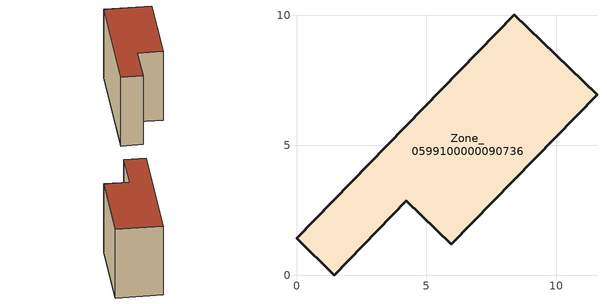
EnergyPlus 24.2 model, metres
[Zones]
Zone_0599100000090736
 floor ground (C_G): 4.23,2.86 1.46,0 0,1.42 8.38,10.02 11.56,6.94 5.95,1.19 z0
 wall outside (C_F): 8.38,10.02 0,1.42 1.46,0 4.23,2.86 5.95,1.19 11.56,6.94 8.38,10.02 z0:7.31
 roof outside (C_R): 5.95,1.19 11.56,6.94 8.38,10.02 0,1.42 1.46,0 4.23,2.86 z7.31
[BUILDING]
Pand.0599100000090736: North Axis=0; Terrain=City; Loads Convergence Tolerance Value=0.04; Temperature Convergence Tolerance Value=0.4; Solar Distribution=FullExterior; Maximum Number of Warmup Days=25; Minimum Number of Warmup Days=1
[Site:Location]
Rotterdam.The.Hague.AP_ZH_NLD Design_Conditions: Latitude=51.96; Longitude=4.45; Time Zone=1; Elevation=-4.5
[SITE:GROUNDTEMPERATURE:BUILDINGSURFACE]
18, 18, 18, 18, 18, 18, 18, 18, 18, 18, 18, 18
[MATERIAL] Thermal Absorptance=0.9; Solar Absorptance=0.7; Visible Absorptance=0.7
Name | Roughness | Thickness | Conductivity | Density | Specific Heat
G.TI.1946 | MediumSmooth | 0.15 | 1 | 540 | 1210
F.TI.1946 | Rough | 0.3 | 0.857143 | 1920 | 840
R.TI.1946 | MediumRough | 0.2 | 0.1 | 1500 | 1000
[CONSTRUCTION]
C_G: G.TI.1946
C_F: F.TI.1946
C_R: R.TI.1946
[ZONE]
Zone_0599100000090736: Type=1; Multiplier=1; Ceiling Height=Autocalculate; Volume=Autocalculate; Floor Area=autocalculate; Part of Total Floor Area=Yes
[ZONEINFILTRATION:DESIGNFLOWRATE]
Infil_Zone_0599100000090736: Zone or ZoneList or Space or SpaceList=Zone_0599100000090736; Schedule=AlwaysOn; Design Flow Rate Calculation Method=Flow/Area; Flow Rate per Floor Area=0.003; Constant Term Coefficient=1; Temperature Term Coefficient=0; Velocity Term Coefficient=0; Velocity Squared Term Coefficient=0
[HVACTEMPLATE:ZONE:IDEALLOADSAIRSYSTEM]
Zone_0599100000090736: Maximum Heating Supply Air Temperature=50; Minimum Cooling Supply Air Temperature=13; Maximum Heating Supply Air Humidity Ratio=0.0156; Minimum Cooling Supply Air Humidity Ratio=0.0077; Heating Limit=NoLimit; Cooling Limit=NoLimit; Dehumidification Control Type=ConstantSensibleHeatRatio; Cooling Sensible Heat Ratio=0.7; Dehumidification Setpoint=60; Humidification Control Type=None; Humidification Setpoint=30; Outdoor Air Method=None; Outdoor Air Flow Rate per Person=0.00944; Outdoor Air Flow Rate per Zone Floor Area=0; Outdoor Air Flow Rate per Zone=0; Demand Controlled Ventilation Type=None; Outdoor Air Economizer Type=NoEconomizer; Heat Recovery Type=None; Sensible Heat Recovery Effectiveness=0.7; Latent Heat Recovery Effectiveness=0.65
[ZONECONTROL:THERMOSTAT]
ThermostatControl_Zone_0599100000090736: Zone or ZoneList=Zone_0599100000090736; Control Type Schedule=DualSetpointControlType; Control 1=Thermostat_Zone_0599100000090736; Temperature Difference Between Cutout And Setpoint=0
[THERMOSTATSETPOINT:DUALSETPOINT]
Thermostat_Zone_0599100000090736: Heating Setpoint Temperature Schedule=HeatingSetpoint_Zone_0599100000090736; Cooling Setpoint Temperature Schedule=CoolingSetpoint_Zone_0599100000090736
[SCHEDULE:COMPACT]
HeatingSetpoint_Zone_0599100000090736: Through: 12/31, For: AllDays, Until: 24:00, 21
CoolingSetpoint_Zone_0599100000090736: Through: 12/31, For: AllDays, Until: 24:00, 24
DualSetpointControlType: Through: 12/31, For: AllDays, Until: 24:00, 4
AlwaysOn: Through: 12/31, For: AllDays, Until: 24:00, 1
